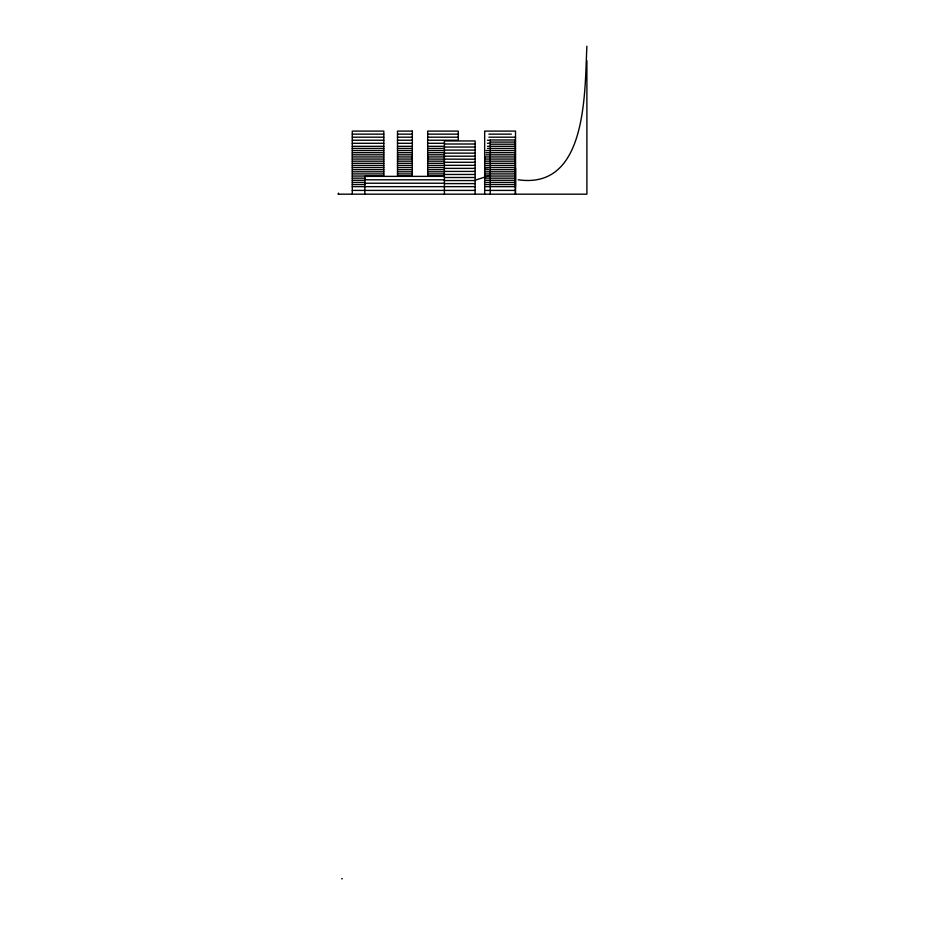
<?xml version="1.0" encoding="UTF-8"?>
<svg xmlns="http://www.w3.org/2000/svg" width="925" height="925" viewBox="0 0 925 925"><rect width="100%" height="100%" fill="white"/><g stroke="black" fill="none" stroke-linecap="round" stroke-linejoin="round"><path stroke-width="1.39" d="M484.665 194.181L484.665 131.096L515.514 131.096L515.514 194.181M586.889 46.25C584.577 91.043 587.884 189.937 518.173 179.762M338.377 193.128L338.515 194.181M475.623 180.074L490.47 175.23M352.286 134.137L383.806 134.137M397.507 134.137L412.33 134.137M427.674 134.137L458.326 134.137M488.874 134.137L511.305 134.137M352.286 137.189L383.806 137.189M397.507 137.189L412.33 137.189M427.674 137.189L458.326 137.189M488.874 137.189L515.514 137.189M352.286 140.23L383.806 140.23M397.507 140.23L412.33 140.23M427.674 140.23L458.326 140.23L458.326 131.096L427.674 131.096L427.674 176.039L444.393 176.039M487.475 140.23L490.273 140.23M490.262 142.08L515.341 142.08M352.286 143.282L383.806 143.282M397.507 143.282L412.33 143.282M427.674 143.282L444.393 143.282M487.475 143.282L490.273 143.282M444.405 143.999L475.126 143.999M490.262 144.208L515.341 144.208M352.286 146.323L383.806 146.323M397.507 146.323L412.33 146.323M427.674 146.323L444.393 146.323M487.475 146.323L515.341 146.323M444.405 147.04L475.126 147.04M352.286 148.451L383.806 148.451M397.507 148.451L412.33 148.451M427.674 148.451L444.393 148.451M487.475 148.451L515.341 148.451M444.405 150.093L475.126 150.093M352.286 150.567L383.806 150.567M397.507 150.567L412.33 150.567M427.674 150.567L444.393 150.567M486.064 150.567L515.341 150.567M352.286 152.694L383.806 152.694M397.507 152.694L412.33 152.694M427.674 152.694L444.393 152.694M486.064 152.694L515.341 152.694M444.405 153.134L475.126 153.134M352.286 154.81L383.806 154.81M397.507 154.81L412.33 154.81M427.674 154.81L444.393 154.81M486.064 154.81L515.341 154.81M444.405 156.186L475.126 156.186M352.286 156.938L383.806 156.938M397.507 156.938L412.33 156.938M427.674 156.938L444.393 156.938M484.665 156.938L515.341 156.938M352.286 159.065L383.806 159.065M397.507 159.065L412.33 159.065M427.674 159.065L475.126 159.227M484.665 159.065L515.341 159.065M352.286 161.181L383.806 161.181M397.507 161.181L412.33 161.181M427.674 161.181L444.393 161.181M484.665 161.181L515.341 161.181M444.405 162.28L475.126 162.28M352.286 163.309L383.806 163.309M397.507 163.309L412.33 163.309M427.674 163.309L444.393 163.309M484.665 163.309L515.341 163.309M444.405 165.321L475.126 165.321M352.286 165.425L383.806 165.425M397.507 165.425L412.33 165.425M427.674 165.425L444.393 165.425M484.665 165.425L515.341 165.425M352.286 167.552L383.806 167.552M397.507 167.552L412.33 167.552M427.674 167.552L444.393 167.552M484.665 167.552L515.341 167.552M444.405 168.373L475.126 168.373M352.286 169.668L383.806 169.668M397.507 169.668L412.33 169.668M427.674 169.668L444.393 169.668M484.665 169.668L515.341 169.668M444.405 171.414L475.126 171.414M352.286 171.796L383.806 171.796M397.507 171.796L412.33 171.796M427.674 171.796L444.393 171.796M484.665 171.796L515.341 171.796M352.286 173.912L383.806 173.912M397.507 173.912L412.33 173.912M427.674 173.912L444.393 173.912M484.665 173.912L515.341 173.912M444.405 174.467L475.126 174.467M352.286 176.039L383.806 176.039L383.806 131.096L352.286 131.096L352.286 194.181M484.665 176.039L515.341 176.039M444.405 176.374L364.832 176.374L364.832 194.181M444.405 177.508L475.126 177.508M352.286 178.155L365.178 178.155M484.665 178.155L515.341 178.155M364.832 179.797L444.405 179.797M352.286 180.282L365.178 180.282M484.665 180.282L515.341 180.282M444.405 180.56L475.126 180.56M352.286 182.398L365.178 182.398M484.665 182.398L515.341 182.398M364.832 183.231L444.405 183.231M444.405 183.601L475.126 183.601M352.286 184.526L365.178 184.526M484.665 184.526L515.341 184.526M352.286 186.653L475.126 186.653M484.665 186.653L515.514 186.653L515.514 168.13L514.867 168.119M352.286 190.411L475.126 190.411M484.665 190.411L515.341 190.411M338.111 194.181L586.889 194.181L586.889 60.668M341.626 878.75L342.308 878.75M484.665 167.668L488.203 167.714M515.341 194.181L515.341 139.964L490.262 139.964L490.262 194.181M475.126 194.181L475.126 140.958L444.405 140.958L444.405 194.181M412.33 131.096L397.507 131.096L397.507 176.039L412.33 176.039L412.33 131.096"/></g></svg>
